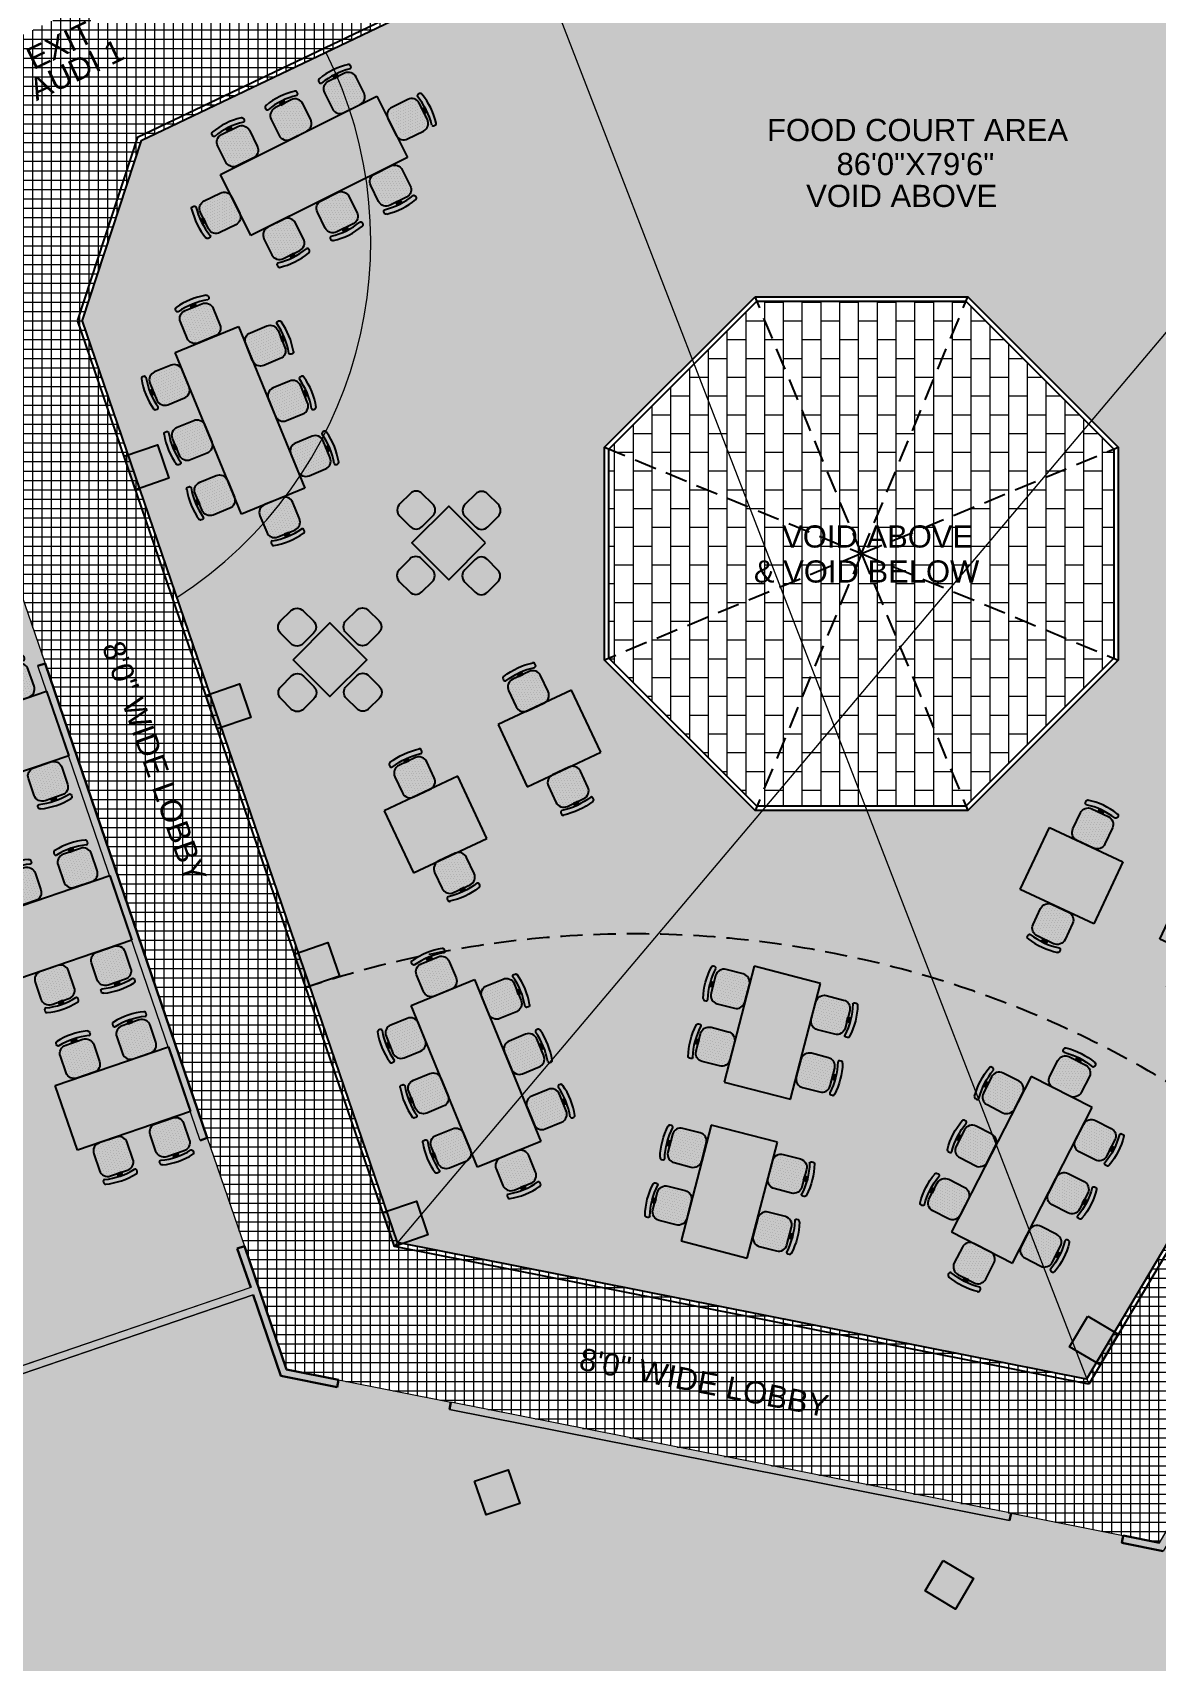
# Model space of a CAD drawing. Header units: inches. Extents: x -13956017 to 293115509, y -946740 to -305538.
# Drawn here: x 1206365 to 1207126, y -917546 to -916444 of the extents above; entities that cross this region are included whole.
import ezdxf

# ---------------------------------------------------------------- set-up
doc = ezdxf.new("R2010")
doc.units = ezdxf.units.IN
doc.header["$LTSCALE"] = 6
doc.linetypes.add('DASHED', pattern=[0.75, 0.5, -0.25])
for name, color, linetype in [('BND', 1, 'Continuous'), ('FURINTURE', 7, 'Continuous'), ('NOI THAT', 42, 'Continuous'), ('TW', 5, 'Continuous'), ('WAL', 7, 'Continuous')]:
    doc.layers.add(name, color=color, linetype=linetype)
for name, color, linetype, lineweight in [('column', 240, 'Continuous', 25), ('floor hatch', 135, 'Continuous', 13), ('Hatch', 251, 'Continuous', 0), ('W', 250, 'Continuous', 5), ('wall', 7, 'Continuous', 30)]:
    doc.layers.add(name, color=color, linetype=linetype, lineweight=lineweight)
doc.styles.add('ARI', font='arial.ttf')

# ---------------------------------------------------------------- blocks, each defined once
blk = doc.blocks.new('*X396')
at = {"color": 0, "linetype": 'Continuous'}
for p, q in [((215.15625, 390.3125), (215.15625, 390.3125)), ((215.3125, 390.625), (215.3125, 390.625)), ((215.46875, 390.9375), (215.46875, 390.9375)), ((215.46875, 390.3125), (215.46875, 390.3125)), ((215.625, 390.625), (215.625, 390.625)), ((215.78125, 390.9375), (215.78125, 390.9375)), ((215.78125, 390.3125), (215.78125, 390.3125)), ((215.9375, 390.625), (215.9375, 390.625)), ((216.09375, 390.9375), (216.09375, 390.9375)), ((216.09375, 390.3125), (216.09375, 390.3125)), ((216.25, 391.25), (216.25, 391.25)), ((216.25, 390.625), (216.25, 390.625)), ((216.40625, 390.9375), (216.40625, 390.9375)), ((216.40625, 390.3125), (216.40625, 390.3125)), ((216.5625, 391.25), (216.5625, 391.25)), ((216.5625, 390.625), (216.5625, 390.625)), ((216.71875, 390.9375), (216.71875, 390.9375)), ((216.71875, 390.3125), (216.71875, 390.3125)), ((216.875, 391.25), (216.875, 391.25)), ((216.875, 390.625), (216.875, 390.625)), ((217.03125, 390.9375), (217.03125, 390.9375)), ((217.03125, 390.3125), (217.03125, 390.3125)), ((217.1875, 391.25), (217.1875, 391.25)), ((217.1875, 390.625), (217.1875, 390.625)), ((217.34375, 390.9375), (217.34375, 390.9375)), ((217.34375, 390.3125), (217.34375, 390.3125)), ((217.5, 391.25), (217.5, 391.25)), ((217.5, 390.625), (217.5, 390.625)), ((217.65625, 390.9375), (217.65625, 390.9375)), ((217.65625, 390.3125), (217.65625, 390.3125)), ((217.8125, 391.25), (217.8125, 391.25)), ((217.8125, 390.625), (217.8125, 390.625)), ((217.96875, 390.9375), (217.96875, 390.9375)), ((217.96875, 390.3125), (217.96875, 390.3125)), ((218.125, 391.25), (218.125, 391.25)), ((218.125, 390.625), (218.125, 390.625)), ((218.28125, 390.9375), (218.28125, 390.9375)), ((218.28125, 390.3125), (218.28125, 390.3125)), ((218.4375, 390.625), (218.4375, 390.625)), ((218.59375, 390.9375), (218.59375, 390.9375)), ((218.59375, 390.3125), (218.59375, 390.3125)), ((218.75, 390.625), (218.75, 390.625)), ((218.90625, 390.3125), (218.90625, 390.3125)), ((219.0625, 390.625), (219.0625, 390.625)), ((215.15625, 389.6875), (215.15625, 389.6875)), ((215.15625, 389.0625), (215.15625, 389.0625)), ((215.15625, 388.4375), (215.15625, 388.4375)), ((215.3125, 390), (215.3125, 390)), ((215.3125, 389.375), (215.3125, 389.375)), ((215.3125, 388.75), (215.3125, 388.75)), ((215.46875, 389.6875), (215.46875, 389.6875)), ((215.46875, 389.0625), (215.46875, 389.0625)), ((215.46875, 388.4375), (215.46875, 388.4375)), ((215.625, 390), (215.625, 390)), ((215.625, 389.375), (215.625, 389.375)), ((215.625, 388.75), (215.625, 388.75)), ((215.78125, 389.6875), (215.78125, 389.6875)), ((215.78125, 389.0625), (215.78125, 389.0625)), ((215.78125, 388.4375), (215.78125, 388.4375)), ((215.9375, 390), (215.9375, 390)), ((215.9375, 389.375), (215.9375, 389.375)), ((215.9375, 388.75), (215.9375, 388.75)), ((216.09375, 389.6875), (216.09375, 389.6875)), ((216.09375, 389.0625), (216.09375, 389.0625)), ((216.09375, 388.4375), (216.09375, 388.4375)), ((216.25, 390), (216.25, 390)), ((216.25, 389.375), (216.25, 389.375)), ((216.25, 388.75), (216.25, 388.75)), ((216.40625, 389.6875), (216.40625, 389.6875)), ((216.40625, 389.0625), (216.40625, 389.0625)), ((216.40625, 388.4375), (216.40625, 388.4375)), ((216.5625, 390), (216.5625, 390)), ((216.5625, 389.375), (216.5625, 389.375)), ((216.5625, 388.75), (216.5625, 388.75)), ((216.71875, 389.6875), (216.71875, 389.6875)), ((216.71875, 389.0625), (216.71875, 389.0625)), ((216.71875, 388.4375), (216.71875, 388.4375)), ((216.875, 390), (216.875, 390)), ((216.875, 389.375), (216.875, 389.375)), ((216.875, 388.75), (216.875, 388.75)), ((217.03125, 389.6875), (217.03125, 389.6875)), ((217.03125, 389.0625), (217.03125, 389.0625)), ((217.03125, 388.4375), (217.03125, 388.4375)), ((217.1875, 390), (217.1875, 390)), ((217.1875, 389.375), (217.1875, 389.375)), ((217.1875, 388.75), (217.1875, 388.75)), ((217.34375, 389.6875), (217.34375, 389.6875)), ((217.34375, 389.0625), (217.34375, 389.0625)), ((217.34375, 388.4375), (217.34375, 388.4375)), ((217.5, 390), (217.5, 390)), ((217.5, 389.375), (217.5, 389.375)), ((217.5, 388.75), (217.5, 388.75)), ((217.65625, 389.6875), (217.65625, 389.6875)), ((217.65625, 389.0625), (217.65625, 389.0625)), ((217.65625, 388.4375), (217.65625, 388.4375)), ((217.8125, 390), (217.8125, 390)), ((217.8125, 389.375), (217.8125, 389.375)), ((217.8125, 388.75), (217.8125, 388.75)), ((217.96875, 389.6875), (217.96875, 389.6875)), ((217.96875, 389.0625), (217.96875, 389.0625)), ((217.96875, 388.4375), (217.96875, 388.4375)), ((218.125, 390), (218.125, 390)), ((218.125, 389.375), (218.125, 389.375)), ((218.125, 388.75), (218.125, 388.75)), ((218.28125, 389.6875), (218.28125, 389.6875)), ((218.28125, 389.0625), (218.28125, 389.0625)), ((218.28125, 388.4375), (218.28125, 388.4375)), ((218.4375, 390), (218.4375, 390)), ((218.4375, 389.375), (218.4375, 389.375)), ((218.4375, 388.75), (218.4375, 388.75)), ((218.59375, 389.6875), (218.59375, 389.6875)), ((218.59375, 389.0625), (218.59375, 389.0625)), ((218.59375, 388.4375), (218.59375, 388.4375)), ((218.75, 390), (218.75, 390)), ((218.75, 389.375), (218.75, 389.375)), ((218.75, 388.75), (218.75, 388.75)), ((218.90625, 389.6875), (218.90625, 389.6875)), ((218.90625, 389.0625), (218.90625, 389.0625)), ((218.90625, 388.4375), (218.90625, 388.4375)), ((219.0625, 390), (219.0625, 390)), ((219.0625, 389.375), (219.0625, 389.375)), ((219.0625, 388.75), (219.0625, 388.75)), ((215.15625, 387.8125), (215.15625, 387.8125)), ((215.3125, 388.125), (215.3125, 388.125)), ((215.46875, 387.8125), (215.46875, 387.8125)), ((215.625, 388.125), (215.625, 388.125)), ((215.625, 387.5), (215.625, 387.5)), ((215.78125, 387.8125), (215.78125, 387.8125)), ((215.78125, 387.1875), (215.78125, 387.1875)), ((215.9375, 388.125), (215.9375, 388.125)), ((215.9375, 387.5), (215.9375, 387.5)), ((216.09375, 387.8125), (216.09375, 387.8125)), ((216.09375, 387.1875), (216.09375, 387.1875)), ((216.25, 388.125), (216.25, 388.125)), ((216.25, 387.5), (216.25, 387.5)), ((216.40625, 387.8125), (216.40625, 387.8125)), ((216.40625, 387.1875), (216.40625, 387.1875)), ((216.5625, 388.125), (216.5625, 388.125)), ((216.5625, 387.5), (216.5625, 387.5)), ((216.71875, 387.8125), (216.71875, 387.8125)), ((216.71875, 387.1875), (216.71875, 387.1875)), ((216.875, 388.125), (216.875, 388.125)), ((216.875, 387.5), (216.875, 387.5)), ((217.03125, 387.8125), (217.03125, 387.8125)), ((217.03125, 387.1875), (217.03125, 387.1875)), ((217.1875, 388.125), (217.1875, 388.125)), ((217.1875, 387.5), (217.1875, 387.5)), ((217.34375, 387.8125), (217.34375, 387.8125)), ((217.34375, 387.1875), (217.34375, 387.1875)), ((217.5, 388.125), (217.5, 388.125)), ((217.5, 387.5), (217.5, 387.5)), ((217.65625, 387.8125), (217.65625, 387.8125)), ((217.65625, 387.1875), (217.65625, 387.1875)), ((217.8125, 388.125), (217.8125, 388.125)), ((217.8125, 387.5), (217.8125, 387.5)), ((217.96875, 387.8125), (217.96875, 387.8125)), ((217.96875, 387.1875), (217.96875, 387.1875)), ((218.125, 388.125), (218.125, 388.125)), ((218.125, 387.5), (218.125, 387.5)), ((218.28125, 387.8125), (218.28125, 387.8125)), ((218.28125, 387.1875), (218.28125, 387.1875)), ((218.4375, 388.125), (218.4375, 388.125)), ((218.4375, 387.5), (218.4375, 387.5)), ((218.59375, 387.8125), (218.59375, 387.8125)), ((218.75, 388.125), (218.75, 388.125)), ((218.75, 387.5), (218.75, 387.5)), ((218.90625, 387.8125), (218.90625, 387.8125)), ((219.0625, 388.125), (219.0625, 388.125))]:
    blk.add_line(p, q, dxfattribs=at)
blk = doc.blocks.new('A$C72E23588')
at = {"layer": 'NOI THAT', "color": 0}
for p, q in [((641, 1786), (641, 1786)), ((805, 1713), (805, 1749)), ((859, 1713), (805, 1713)), ((859, 1745), (806, 1745)), ((859, 1742), (806, 1742)), ((859, 1735), (806, 1735)), ((859, 1727), (806, 1727)), ((859, 1720), (806, 1720)), ((859, 1749), (859, 1713)), ((1016, 1787), (1016, 1786)), ((1340, 1787), (1340, 1786)), ((1496, 1749), (1496, 1713)), ((1496, 1745), (1549, 1745)), ((1496, 1742), (1549, 1742)), ((1496, 1735), (1549, 1735)), ((1496, 1727), (1549, 1727)), ((1496, 1720), (1549, 1720)), ((1496, 1713), (1551, 1713)), ((1551, 1713), (1551, 1749)), ((1715, 1786), (1715, 1786)), ((2037, 1787), (2037, 1786)), ((2193, 1749), (2193, 1713)), ((2193, 1745), (2246, 1745)), ((2193, 1742), (2246, 1742)), ((2193, 1735), (2246, 1735)), ((2193, 1727), (2246, 1727)), ((2193, 1720), (2246, 1720)), ((2193, 1713), (2247, 1713)), ((2247, 1713), (2247, 1749)), ((2412, 1786), (2412, 1786)), ((503, 504), (503, 1304)), ((503, 1304), (2545, 1304)), ((2545, 1304), (2545, 504)), ((21, 1090), (22, 1090)), ((3027, 1090), (3026, 1090)), ((59, 934), (95, 934)), ((95, 879), (59, 879)), ((63, 934), (63, 881)), ((66, 934), (66, 881)), ((73, 934), (73, 881)), ((81, 934), (81, 881)), ((88, 934), (88, 881)), ((95, 934), (95, 879)), ((2989, 934), (2953, 934)), ((2953, 934), (2953, 879)), ((2953, 879), (2989, 879)), ((2959, 934), (2959, 881)), ((2967, 934), (2967, 881)), ((2975, 934), (2975, 881)), ((2982, 934), (2982, 881)), ((2985, 934), (2985, 881)), ((22, 715), (22, 715)), ((3026, 715), (3026, 715)), ((2545, 504), (503, 504)), ((641, 22), (641, 22)), ((805, 95), (805, 59)), ((859, 95), (805, 95)), ((859, 88), (806, 88)), ((859, 81), (806, 81)), ((859, 73), (806, 73)), ((859, 66), (806, 66)), ((859, 63), (806, 63)), ((859, 59), (859, 95)), ((1016, 21), (1016, 22)), ((1340, 21), (1340, 22)), ((1496, 59), (1496, 95)), ((1496, 95), (1551, 95)), ((1496, 88), (1549, 88)), ((1496, 81), (1549, 81)), ((1496, 73), (1549, 73)), ((1496, 66), (1549, 66)), ((1496, 63), (1549, 63)), ((1551, 95), (1551, 59)), ((1715, 22), (1715, 22)), ((2037, 21), (2037, 22)), ((2193, 59), (2193, 95)), ((2193, 95), (2247, 95)), ((2193, 88), (2246, 88)), ((2193, 81), (2246, 81)), ((2193, 73), (2246, 73)), ((2193, 66), (2246, 66)), ((2193, 63), (2246, 63)), ((2247, 95), (2247, 59)), ((2412, 22), (2412, 22))]:
    blk.add_line(p, q, dxfattribs=at)
for points in [[(643, 1730, -0.414214), (623, 1750), (623, 1766, -0.414214), (643, 1786)], [(1016, 1786), (1016, 1786, -0.414214), (1036, 1766), (1036, 1750, -0.414214), (1016, 1730)], [(1016, 1730), (1016, 1730, -0.414214)], [(1340, 1786), (1340, 1786, 0.414214), (1320, 1766), (1320, 1750, 0.414214), (1340, 1730)], [(1340, 1730), (1340, 1730, 0.414214)], [(1713, 1730, 0.414214), (1733, 1750), (1733, 1766, 0.414214), (1713, 1786)], [(2037, 1786), (2036, 1786, 0.414214), (2016, 1766), (2016, 1750, 0.414214), (2036, 1730)], [(2036, 1730), (2037, 1730, 0.414214)], [(2409, 1730, 0.414214), (2429, 1750), (2429, 1766, 0.414214), (2409, 1786)], [(22, 1090), (22, 1090, -0.414214), (42, 1110), (58, 1110, -0.414214), (78, 1090)], [(78, 1090), (78, 1090, -0.414214)], [(3026, 1090), (3026, 1090, 0.414214), (3006, 1110), (2990, 1110, 0.414214), (2970, 1090)], [(2970, 1090), (2970, 1090, 0.414214)], [(78, 717, -0.414214), (58, 697), (42, 697, -0.414214), (22, 717)], [(2970, 717, 0.414214), (2990, 697), (3006, 697, 0.414214), (3026, 717)], [(643, 78, 0.414214), (623, 58), (623, 42, 0.414214), (643, 22)], [(1016, 78), (1016, 78, 0.414214)], [(1016, 22), (1016, 22, 0.414214), (1036, 42), (1036, 58, 0.414214), (1016, 78)], [(1340, 22), (1340, 22, -0.414214), (1320, 42), (1320, 58, -0.414214), (1340, 78)], [(1340, 78), (1340, 78, -0.414214)], [(1713, 78, -0.414214), (1733, 58), (1733, 42, -0.414214), (1713, 22)], [(2037, 22), (2036, 22, -0.414214), (2016, 42), (2016, 58, -0.414214), (2036, 78)], [(2036, 78), (2037, 78, -0.414214)], [(2409, 78, -0.414214), (2429, 58), (2429, 42, -0.414214), (2409, 22)]]:
    blk.add_lwpolyline(points, format="xyb", dxfattribs=at)
for points in [[(936, 1305), (723, 1305, -0.414214), (623, 1405), (623, 1613, -0.414214), (723, 1713), (936, 1713, -0.414214), (1036, 1613), (1036, 1405, -0.414214)], [(1420, 1305), (1633, 1305, 0.414214), (1733, 1405), (1733, 1613, 0.414214), (1633, 1713), (1420, 1713, 0.414214), (1320, 1613), (1320, 1405, 0.414214)], [(2116, 1305), (2329, 1305, 0.414214), (2429, 1405), (2429, 1613, 0.414214), (2329, 1713), (2116, 1713, 0.414214), (2016, 1613), (2016, 1405, 0.414214)], [(503, 1010), (503, 797, -0.414214), (403, 697), (195, 697, -0.414214), (95, 797), (95, 1010, -0.414214), (195, 1110), (403, 1110, -0.414214)], [(2545, 1010), (2545, 797, 0.414214), (2645, 697), (2853, 697, 0.414214), (2953, 797), (2953, 1010, 0.414214), (2853, 1110), (2645, 1110, 0.414214)], [(936, 503), (723, 503, 0.414214), (623, 403), (623, 195, 0.414214), (723, 95), (936, 95, 0.414214), (1036, 195), (1036, 403, 0.414214)], [(1420, 503), (1633, 503, -0.414214), (1733, 403), (1733, 195, -0.414214), (1633, 95), (1420, 95, -0.414214), (1320, 195), (1320, 403, -0.414214)], [(2116, 503), (2329, 503, -0.414214), (2429, 403), (2429, 195, -0.414214), (2329, 95), (2116, 95, -0.414214), (2016, 195), (2016, 403, -0.414214)]]:
    blk.add_lwpolyline(points, format="xyb", close=True, dxfattribs=at)
for centre, radius, start, end in [((830, 979), 829, 77.0424, 103.4145), ((829, 909), 842, 77.1993, 102.8007), ((1526, 979), 829, 76.5855, 102.9576), ((1526, 909), 842, 77.1993, 102.8007), ((2223, 909), 842, 77.1993, 102.8007), ((2222, 979), 829, 76.5855, 102.9576), ((829, 904), 829, 167.0424, 193.4145), ((899, 904), 842, 167.1993, 192.8007), ((2149, 904), 842, 347.1993, 12.8007), ((2219, 904), 829, 346.5855, 12.9576), ((830, 829), 829, 256.5855, 282.9576), ((829, 899), 842, 257.1993, 282.8007), ((1526, 899), 842, 257.1993, 282.8007), ((1526, 829), 829, 257.0424, 283.4145), ((2223, 899), 842, 257.1993, 282.8007), ((2222, 829), 829, 257.0424, 283.4145)]:
    blk.add_arc(centre, radius, start, end, dxfattribs=at)
at = {"layer": 'Hatch', "linetype": 'Continuous', "xscale": 100, "yscale": 100, "zscale": 100}
for p, rotation in [((-38090, 23223), 270), ((40445, -21415), 90), ((41142, -21415), 90)]:
    blk.add_blockref('*X396', p, dxfattribs=dict(at, rotation=rotation))
at = {"layer": 'Hatch', "linetype": 'Continuous', "extrusion": (0, 0, -1), "xscale": 100, "yscale": 100, "zscale": -100}
for p, rotation in [((-40445, 23223), 270), ((-41142, 23223), 270), ((38090, -21415), 90)]:
    blk.add_blockref('*X396', p, dxfattribs=dict(at, rotation=rotation))
at = {"layer": 'Hatch', "linetype": 'Continuous', "xscale": 100, "yscale": 100, "zscale": 100}
blk.add_blockref('*X396', (-21415, -38015), dxfattribs=at)
at = {"layer": 'Hatch', "linetype": 'Continuous', "extrusion": (0, 0, -1), "xscale": 100, "yscale": 100, "zscale": -100}
blk.add_blockref('*X396', (-24513, -38015), dxfattribs=at)
blk = doc.blocks.new('sd')
at = {"layer": 'NOI THAT', "color": 0, "linetype": 'Continuous'}
for p, q in [((659443, -510140), (659443, -510140)), ((659607, -510213), (659607, -510177)), ((659661, -510213), (659607, -510213)), ((659661, -510182), (659608, -510182)), ((659661, -510184), (659608, -510184)), ((659661, -510192), (659608, -510192)), ((659661, -510199), (659608, -510199)), ((659661, -510207), (659608, -510207)), ((659661, -510177), (659661, -510213)), ((659818, -510139), (659818, -510140)), ((660142, -510139), (660142, -510140)), ((660299, -510177), (660299, -510213)), ((660299, -510182), (660351, -510182)), ((660299, -510184), (660351, -510184)), ((660299, -510192), (660351, -510192)), ((660299, -510199), (660351, -510199)), ((660299, -510207), (660351, -510207)), ((660299, -510213), (660353, -510213)), ((660353, -510213), (660353, -510177)), ((660517, -510140), (660517, -510140)), ((659443, -511904), (659443, -511904)), ((659607, -511831), (659607, -511867)), ((659661, -511831), (659607, -511831)), ((659661, -511838), (659608, -511838)), ((659661, -511845), (659608, -511845)), ((659661, -511853), (659608, -511853)), ((659661, -511860), (659608, -511860)), ((659661, -511863), (659608, -511863)), ((659661, -511867), (659661, -511831)), ((659818, -511905), (659818, -511905)), ((660142, -511905), (660142, -511905)), ((660299, -511867), (660299, -511831)), ((660299, -511831), (660353, -511831)), ((660299, -511838), (660351, -511838)), ((660299, -511845), (660351, -511845)), ((660299, -511853), (660351, -511853)), ((660299, -511860), (660351, -511860)), ((660299, -511863), (660351, -511863)), ((660353, -511831), (660353, -511867)), ((660517, -511904), (660517, -511904))]:
    blk.add_line(p, q, dxfattribs=at)
at = {"layer": 'NOI THAT', "color": 0}
for p, q in [((659305, -511422), (659305, -510622)), ((659305, -510622), (660703, -510622)), ((660703, -510622), (660703, -511422)), ((660703, -511422), (659305, -511422))]:
    blk.add_line(p, q, dxfattribs=at)
at = {"layer": 'NOI THAT', "color": 0, "linetype": 'Continuous'}
for points in [[(659445, -510196, -0.414214), (659425, -510176), (659425, -510160, -0.414214), (659445, -510140)], [(659818, -510140), (659818, -510140, -0.414214), (659838, -510160), (659838, -510176, -0.414214), (659818, -510196)], [(659818, -510196), (659818, -510196, -0.414214)], [(660142, -510140), (660142, -510140, 0.414214), (660122, -510160), (660122, -510176, 0.414214), (660142, -510196)], [(660142, -510196), (660142, -510196, 0.414214)], [(660515, -510196, 0.414214), (660535, -510176), (660535, -510160, 0.414214), (660515, -510140)], [(659445, -511848, 0.414214), (659425, -511868), (659425, -511885, 0.414214), (659445, -511905)], [(659818, -511848), (659818, -511848, 0.414214)], [(659818, -511905), (659818, -511905, 0.414214), (659838, -511885), (659838, -511868, 0.414214), (659818, -511848)], [(660142, -511905), (660142, -511905, -0.414214), (660122, -511885), (660122, -511868, -0.414214), (660142, -511848)], [(660142, -511848), (660142, -511848, -0.414214)], [(660515, -511848, -0.414214), (660535, -511868), (660535, -511885, -0.414214), (660515, -511905)]]:
    blk.add_lwpolyline(points, format="xyb", dxfattribs=at)
for points in [[(659738, -510621), (659525, -510621, -0.414214), (659425, -510521), (659425, -510313, -0.414214), (659525, -510213), (659738, -510213, -0.414214), (659838, -510313), (659838, -510521, -0.414214)], [(660222, -510621), (660435, -510621, 0.414214), (660535, -510521), (660535, -510313, 0.414214), (660435, -510213), (660222, -510213, 0.414214), (660122, -510313), (660122, -510521, 0.414214)], [(659738, -511423), (659525, -511423, 0.414214), (659425, -511523), (659425, -511731, 0.414214), (659525, -511831), (659738, -511831, 0.414214), (659838, -511731), (659838, -511523, 0.414214)], [(660222, -511423), (660435, -511423, -0.414214), (660535, -511523), (660535, -511731, -0.414214), (660435, -511831), (660222, -511831, -0.414214), (660122, -511731), (660122, -511523, -0.414214)]]:
    blk.add_lwpolyline(points, format="xyb", close=True, dxfattribs=at)
for centre, radius, start, end in [((659632, -510947), 829, 77.0424, 103.4145), ((659632, -511017), 842, 77.1993, 102.8007), ((660328, -510947), 829, 76.5855, 102.9576), ((660328, -511017), 842, 77.1993, 102.8007), ((659632, -511098), 829, 256.5855, 282.9576), ((659632, -511027), 842, 257.1993, 282.8007), ((660328, -511027), 842, 257.1993, 282.8007), ((660328, -511098), 829, 257.0424, 283.4145)]:
    blk.add_arc(centre, radius, start, end, dxfattribs=at)
at = {"layer": 'Hatch', "linetype": 'Continuous', "xscale": 100, "yscale": 100, "zscale": 100}
for p, rotation in [((620713, -488704), 270), ((699247, -533341), 90)]:
    blk.add_blockref('*X396', p, dxfattribs=dict(at, rotation=rotation))
at = {"layer": 'Hatch', "linetype": 'Continuous', "extrusion": (0, 0, -1), "xscale": 100, "yscale": 100, "zscale": -100}
for p, rotation in [((-699247, -488704), 270), ((-620713, -533341), 90)]:
    blk.add_blockref('*X396', p, dxfattribs=dict(at, rotation=rotation))
blk = doc.blocks.new('WERFGH')
at = {"layer": 'NOI THAT', "color": 0}
for p, q in [((655263, -508710.2), (655309.4, -508710.2)), ((655263, -508765.1), (655263, -508710.2)), ((655309.4, -508710.2), (655309.4, -508765.1)), ((655235.1, -508729.2), (655235.1, -508729.2)), ((655337.2, -508726), (655337.2, -508726)), ((655237.3, -508738.3), (655239.4, -508738.3)), ((655239.4, -508741.5), (655237.3, -508741.5)), ((655237.5, -508738.3), (655237.5, -508741.4)), ((655237.7, -508738.3), (655237.7, -508741.4)), ((655238.1, -508738.3), (655238.1, -508741.4)), ((655238.5, -508738.3), (655238.5, -508741.4)), ((655239, -508738.3), (655239, -508741.4)), ((655239.4, -508738.3), (655239.4, -508741.5)), ((655333, -508735.6), (655335.1, -508735.6)), ((655333, -508738.7), (655333, -508735.6)), ((655335.1, -508738.7), (655333, -508738.7)), ((655333.4, -508738.7), (655333.4, -508735.6)), ((655333.8, -508738.7), (655333.8, -508735.6)), ((655334.3, -508738.7), (655334.3, -508735.6)), ((655334.7, -508738.7), (655334.7, -508735.6)), ((655334.8, -508738.7), (655334.8, -508735.6)), ((655235.1, -508751), (655235.1, -508751)), ((655337.3, -508747.8), (655337.3, -508747.8)), ((655309.4, -508765.1), (655263, -508765.1))]:
    blk.add_line(p, q, dxfattribs=at)
for points in [[(655235.1, -508729.2), (655235.1, -508729.2, -0.414214), (655236.3, -508728.1), (655237.2, -508728.1, -0.414214), (655238.4, -508729.2)], [(655238.4, -508729.2), (655238.4, -508729.2, -0.414214)], [(655334, -508726.2, -0.414214), (655335.1, -508725), (655336.1, -508725, -0.414214), (655337.3, -508726.2)], [(655238.4, -508750.8, -0.414214), (655237.2, -508752), (655236.3, -508752, -0.414214), (655235.1, -508750.8)], [(655337.3, -508747.8), (655337.3, -508747.8, -0.414214), (655336.1, -508748.9), (655335.1, -508748.9, -0.414214), (655334, -508747.8)], [(655334, -508747.8), (655334, -508747.8, -0.414214)]]:
    blk.add_lwpolyline(points, format="xyb", dxfattribs=at)
for points in [[(655263, -508733.9), (655263, -508746.2, -0.414214), (655257.2, -508752), (655245.2, -508752, -0.414214), (655239.4, -508746.2), (655239.4, -508733.9, -0.414214), (655245.2, -508728.1), (655257.2, -508728.1, -0.414214)], [(655309.4, -508743.1), (655309.4, -508730.8, -0.414214), (655315.2, -508725), (655327.2, -508725, -0.414214), (655333, -508730.8), (655333, -508743.1, -0.414214), (655327.2, -508748.9), (655315.2, -508748.9, -0.414214)]]:
    blk.add_lwpolyline(points, format="xyb", close=True, dxfattribs=at)
for centre, radius, start, end in [((655281.9, -508740), 48, 167.0424, 193.4145), ((655285.9, -508740), 48.7, 167.1993, 192.8007), ((655286.4, -508737), 48.7, 347.1993, 12.8007), ((655290.5, -508737), 48, 347.0424, 13.4145)]:
    blk.add_arc(centre, radius, start, end, dxfattribs=at)
at = {"layer": 'Hatch', "linetype": 'Continuous', "extrusion": (0, 0, -1), "xscale": -5.792225724909464, "yscale": 5.792225724909464, "zscale": -5.792225724909464}
blk.add_blockref('*X396', (-653993.5, -510994.3), dxfattribs=at)
at = {"layer": 'Hatch', "linetype": 'Continuous', "xscale": 5.792225724909464, "yscale": 5.792225724909464, "zscale": 5.792225724909464, "rotation": 180}
blk.add_blockref('*X396', (656578.9, -506482.7), dxfattribs=at)
blk = doc.blocks.new('AP2103')
at = {"color": 0}
for points in [[(-228, 425, 0.414214), (-334, 425), (-422, 337, 0.414214), (-422, 231), (-334, 142, 0.414214), (-228, 142), (-139, 231, 0.414214), (-139, 337)], [(425, 228, 0.414214), (425, 334), (337, 422, 0.414214), (231, 422), (142, 334, 0.414214), (142, 228), (231, 139, 0.414214), (337, 139)], [(-425, -228, 0.414214), (-425, -334), (-337, -422, 0.414214), (-231, -422), (-142, -334, 0.414214), (-142, -228), (-231, -139, 0.414214), (-337, -139)], [(228, -425, 0.414214), (334, -425), (422, -337, 0.414214), (422, -231), (334, -142, 0.414214), (228, -142), (139, -231, 0.414214), (139, -337)]]:
    blk.add_lwpolyline(points, format="xyb", close=True, dxfattribs=at)
blk.add_lwpolyline([(-318, 0), (0, -318), (318, 0), (0, 318)], close=True, dxfattribs=at)

msp = doc.modelspace()

# ---------------------------------------------------------------- hatches: boundary and pattern name
at = {"layer": 'column', "ltscale": 10}
h = msp.add_hatch(color=256, dxfattribs=at)
h.dxf.hatch_style = 1
h.paths.add_polyline_path([(1206427, -916731), (1206449.7, -916723.2), (1206457.4, -916745.9), (1206434.7, -916753.7)])
h = msp.add_hatch(color=256, dxfattribs=at)
h.dxf.hatch_style = 1
h.paths.add_polyline_path([(1206482.3, -916892.8), (1206505, -916885), (1206512.8, -916907.7), (1206490.1, -916915.5)])
h = msp.add_hatch(color=256, dxfattribs=at)
h.dxf.hatch_style = 1
h.paths.add_polyline_path([(1206542.2, -917067.8), (1206564.9, -917060), (1206572.7, -917082.7), (1206550, -917090.5)])
h = msp.add_hatch(color=256, dxfattribs=at)
h.dxf.hatch_style = 1
h.paths.add_polyline_path([(1206602.1, -917242.8), (1206624.8, -917235.1), (1206632.6, -917257.8), (1206609.9, -917265.6)])
h = msp.add_hatch(color=256, dxfattribs=at)
h.dxf.hatch_style = 1
h.paths.add_polyline_path([(1207079.1, -917312.9), (1207099.7, -917325.1), (1207087.5, -917345.8), (1207066.8, -917333.6)])
h = msp.add_hatch(color=256, dxfattribs=at)
h.dxf.hatch_style = 1
h.paths.add_polyline_path([(1206664.2, -917424.5), (1206687, -917416.7), (1206694.7, -917439.5), (1206672, -917447.2)])
h = msp.add_hatch(color=256, dxfattribs=at)
h.dxf.hatch_style = 1
h.paths.add_polyline_path([(1206981.2, -917478.1), (1207001.8, -917490.3), (1206989.6, -917511), (1206969, -917498.7)])
at = {"layer": 'floor hatch', "ltscale": 5}
h = msp.add_hatch(dxfattribs=at)
h.set_pattern_fill('NET', color=9, scale=2, angle=90)
h.set_pattern_definition([(90, (225125.152, -30674.727), (-6.35, 4e-16), []), (180, (225125.152, -30674.727), (-8e-16, -6.35), [])])
edge = h.paths.add_edge_path(flags=16)
edge.add_arc((1207069.2, -916180.3), 252.4, 212.8632, 311.6153)
edge.add_line((1207236.8, -916369.1), (1207453.6, -916616.5))
edge.add_line((1207453.6, -916616.5), (1207466.4, -916698.6))
edge.add_line((1207466.4, -916698.6), (1207078.3, -917355.4))
edge.add_line((1207078.3, -917355.4), (1206612.1, -917263))
edge.add_line((1206612.1, -917263), (1206437.6, -916752.7))
edge.add_line((1206437.6, -916752.7), (1206398.7, -916639))
edge.add_line((1206398.7, -916639), (1206438.5, -916517.4))
edge.add_line((1206438.5, -916517.4), (1206857.2, -916317.3))
h.paths.add_polyline_path([(1206508.4, -917265.4), (1206536.9, -917349), (1207127.7, -917466.2), (1207613.3, -916646.7), (1207385.3, -916391.3), (1207478.6, -916308), (1207255.5, -916058.1), (1207180.2, -916125.4), (1207189.5, -916135.8), (1207171.6, -916151.8), (1207155.6, -916133.9), (1207207.1, -916087.9), (1207007.5, -915864.3), (1206942.6, -915895.2), (1207112.5, -916085.6), (1206246.3, -916499.5)])
at = {"layer": 'W', "ltscale": 10}
h = msp.add_hatch(color=256, dxfattribs=at)
h.dxf.hatch_style = 1
h.paths.add_polyline_path([(1206533.1, -917353.3), (1206571.3, -917360.9), (1206572.2, -917356), (1206536.9, -917349), (1206508.4, -917265.4), (1206503.6, -917267.1), (1206512.7, -917293.5), (1206242.1, -917386.1), (1206243.7, -917390.8), (1206514.3, -917298.3)])
h.paths.add_polyline_path([(1207026.2, -917451.1), (1207027.2, -917446.2), (1206648.1, -917371), (1206647.2, -917375.9)])
h.paths.add_polyline_path([(1206221, -917398.6), (1206230.5, -917395.4), (1206284.8, -917554.3), (1206275.4, -917557.6)])
h.paths.add_polyline_path([(1206283.1, -917580.3), (1206292.6, -917577), (1206342.5, -917722.7), (1206333, -917726)])
h.paths.add_polyline_path([(1206360.2, -917731.4), (1206489.1, -917687.4), (1206492.3, -917696.8), (1206363.5, -917740.9)])
h.paths.add_polyline_path([(1207114.8, -917792.1), (1207119.9, -917783.5), (1207236.9, -917852.8), (1207231.8, -917861.4)])
h.paths.add_polyline_path([(1207256.1, -917847.9), (1207334.6, -917715.4), (1207343.2, -917720.5), (1207264.7, -917853)])
h.paths.add_polyline_path([(1207346.8, -917694.7), (1207432, -917551), (1207432.5, -917550.2), (1207441.1, -917555.3), (1207355.4, -917699.8)])
h.paths.add_polyline_path([(1207103.1, -917461.3), (1207127.7, -917466.2), (1207186.9, -917366.4), (1207191.2, -917368.9), (1207176.9, -917393), (1207423, -917538.8), (1207420.4, -917543.1), (1207174.4, -917397.3), (1207130.2, -917471.8), (1207102.1, -917466.2)])
h.paths.add_polyline_path([(1207226.3, -917299.8), (1207230.6, -917302.4), (1207403.6, -917010.4), (1207399.3, -917007.9)])
h.paths.add_polyline_path([(1207444.7, -917529.5), (1207526.8, -917391), (1207535.4, -917396.1), (1207453.3, -917534.6)])
h.paths.add_polyline_path([(1207539, -917370.4), (1207621.1, -917231.9), (1207629.7, -917237), (1207547.6, -917375.5)])
h.paths.add_polyline_path([(1207633.3, -917211.2), (1207715.4, -917072.7), (1207724, -917077.8), (1207641.9, -917216.3)])
h.paths.add_polyline_path([(1207438.7, -916941.3), (1207492.2, -916851), (1207496.5, -916853.5), (1207459.8, -916915.5), (1207705.9, -917061.3), (1207703.3, -917065.6), (1207457.3, -916919.8), (1207443, -916943.8)])
h.paths.add_polyline_path([(1207727.6, -917052.1), (1207802.5, -916925.6), (1207811.1, -916930.7), (1207736.2, -917057.2)])
h.paths.add_polyline_path([(1207510.6, -916820), (1207562.5, -916732.4), (1207566.8, -916734.9), (1207556.7, -916752), (1207802.7, -916897.8), (1207797.6, -916906.4), (1207551.6, -916760.6), (1207514.9, -916822.6)])
h.paths.add_polyline_path([(1207630.3, -916629.7), (1207829.5, -916451.9), (1207832.8, -916455.7), (1207633.6, -916633.4)])
h.paths.add_polyline_path([(1207599.7, -916631.5), (1207603.5, -916628.2), (1207553.2, -916571.9), (1207549.5, -916575.2)])
h.paths.add_polyline_path([(1207797.8, -916536.9), (1207802.9, -916528.3), (1207865, -916565.1), (1207859.9, -916573.7)])
h.paths.add_polyline_path([(1207843.3, -916446.3), (1207850.7, -916439.7), (1208001.8, -916608.9), (1207985.5, -916636.5), (1207976.9, -916631.4), (1207989.5, -916610.1)])
h.paths.add_polyline_path([(1207692.1, -916277), (1207699.6, -916270.3), (1207834.7, -916421.8), (1207827.3, -916428.4)])
h.paths.add_polyline_path([(1207541, -916107.6), (1207548.4, -916101), (1207683.6, -916252.4), (1207676.1, -916259.1), (1207616.2, -916191.9), (1207392.4, -916391.7), (1207452.3, -916458.8), (1207448.6, -916462.2), (1207385.3, -916391.3), (1207537.5, -916255.4), (1207489.6, -916201.7), (1207493.3, -916198.4), (1207540.9, -916251.8), (1207612.9, -916188.2)])
h.paths.add_polyline_path([(1207502, -916522.1), (1207505.8, -916518.7), (1207468.3, -916476.7), (1207464.6, -916480.1)])
h.paths.add_polyline_path([(1207413.7, -916116.7), (1207417.4, -916113.3), (1207466, -916167.8), (1207527.2, -916113.2), (1207530.5, -916116.9), (1207406.7, -916227.5), (1207403.3, -916223.7), (1207462.3, -916171.1)], flags=17)
h.paths.add_polyline_path([(1207399.1, -915948.7), (1207406.6, -915942), (1207532.4, -916083), (1207525, -916089.7), (1207465.1, -916022.6), (1207330.8, -916142.4), (1207327.4, -916138.7), (1207461.7, -916018.8)])
h.paths.add_polyline_path([(1207173.5, -916117.9), (1207207.1, -916087.9), (1207201.7, -916081.9), (1207209.1, -916075.2), (1207214.5, -916081.3), (1207372.7, -915940.1), (1207379.4, -915947.6), (1207318.2, -916002.2), (1207366.1, -916055.9), (1207362.4, -916059.2), (1207314.5, -916005.5), (1207180.2, -916125.4)])
h.paths.add_polyline_path([(1207109.3, -915840.2), (1207206.2, -915753.6), (1207212.9, -915761.1), (1207115.9, -915847.6)])
h.paths.add_polyline_path([(1206750.2, -915787.7), (1206780.7, -915773.1), (1206822.1, -915859.7), (1206757.1, -915890.8), (1206759.2, -915895.3), (1206824.2, -915864.2), (1206858.3, -915935.5), (1206862.8, -915933.4), (1206785.2, -915771), (1206882.6, -915724.4), (1206949.2, -915799), (1206859.1, -915842.1), (1206861.2, -915846.6), (1206952.7, -915802.9), (1207014.6, -915872.3), (1207018.3, -915868.9), (1206887.3, -915722.2), (1206954.1, -915690.3), (1206949.8, -915681.2), (1206745.8, -915778.7)])
h.paths.add_polyline_path([(1206524.6, -915895.5), (1206576.8, -915870.5), (1206618.1, -915957.2), (1206553.2, -915988.2), (1206555.3, -915992.7), (1206620.3, -915961.7), (1206654.4, -916033), (1206658.9, -916030.8), (1206624.8, -915959.5), (1206689.8, -915928.5), (1206687.6, -915924), (1206622.7, -915955), (1206581.3, -915868.4), (1206678.7, -915821.8), (1206756.3, -915984.2), (1206760.8, -915982.1), (1206683.2, -915819.7), (1206728.5, -915798), (1206724.2, -915789), (1206520.3, -915886.4)])
h.paths.add_polyline_path([(1206299, -916003.2), (1206372.8, -915968), (1206553.9, -916346.9), (1206480.1, -916382.2), (1206482.2, -916386.7), (1206560.6, -916349.3), (1206420.9, -916057), (1206485.9, -916025.9), (1206483.7, -916021.4), (1206418.7, -916052.4), (1206377.7, -915966.5), (1206377.3, -915965.8), (1206474.8, -915919.3), (1206552.4, -916081.7), (1206556.9, -916079.5), (1206479.3, -915917.1), (1206502.9, -915905.8), (1206498.6, -915896.8), (1206294.7, -915994.2)])
h.paths.add_polyline_path([(1206244.7, -916494.7), (1206333.5, -916452.3), (1206335.6, -916456.8), (1206246.3, -916499.5)])
h.paths.add_polyline_path([(1206404.8, -916423.7), (1206460.6, -916397.1), (1206458.4, -916392.6), (1206402.6, -916419.2)])
h.paths.add_polyline_path([(1206069.1, -916102), (1206273, -916004.6), (1206277.4, -916013.6), (1206073.4, -916111)])
h.paths.add_polyline_path([(1205840, -916211.5), (1206047.5, -916112.4), (1206051.8, -916121.4), (1205844.3, -916220.5)])
h.paths.add_polyline_path([(1205942.1, -916583.4), (1205951.5, -916580.2), (1205835.3, -916240.3), (1205828.7, -916243.5), (1205818.4, -916221.8)])
h.paths.add_polyline_path([(1205969.3, -916588.9), (1206080, -916551), (1206083.3, -916560.5), (1205972.6, -916598.4)])
h.paths.add_polyline_path([(1206038.1, -916864), (1206047.6, -916860.8), (1205959.3, -916602.9), (1205949.9, -916606.1)])
h.paths.add_polyline_path([(1206064, -916865.7), (1206334.6, -916773.1), (1206343.7, -916799.6), (1206348.4, -916798), (1206329, -916741.2), (1206319.5, -916744.4), (1206326.7, -916765.3), (1206060.8, -916856.3)])
h.paths.add_polyline_path([(1206093.4, -917025.8), (1206102.9, -917022.6), (1206055.3, -916883.5), (1206045.9, -916886.7)])
h.paths.add_polyline_path([(1206153.3, -917200.9), (1206162.8, -917197.6), (1206110.7, -917045.3), (1206101.2, -917048.5)])
h.paths.add_polyline_path([(1206213.2, -917375.9), (1206222.7, -917372.7), (1206170.6, -917220.3), (1206161.1, -917223.6)])
h.paths.add_polyline_path([(1207223.3, -915751.7), (1207230.8, -915745.1), (1207390.6, -915924.1), (1207383.2, -915930.8)])
h.paths.add_polyline_path([(1207106.9, -915606.2), (1207214.8, -915727.2), (1207207.4, -915733.8), (1207114.1, -915629.3), (1207117.2, -915627.8)])
h.paths.add_polyline_path([(1206971.4, -915670.9), (1207085.2, -915616.5), (1207089.5, -915625.6), (1206975.7, -915679.9)])
h = msp.add_hatch(color=256, dxfattribs=at)
h.dxf.hatch_style = 1
h.paths.add_polyline_path([(1206368.7, -916872.8), (1206373.5, -916871.2), (1206483.3, -917192.2), (1206478.6, -917193.9)])
at = {"layer": 'WAL', "lineweight": 9, "ltscale": 100, "true_color": 0xc6e1cc}
h = msp.add_hatch(color=254, dxfattribs=at)
h.dxf.hatch_style = 1
h.paths.add_polyline_path([(1206854, -916623.1), (1206998, -916623.1), (1207099.8, -916724.9), (1207099.8, -916868.9), (1206998, -916970.8), (1206854, -916970.8), (1206752.1, -916868.9), (1206752.1, -916724.9)], flags=16)
edge = h.paths.add_edge_path()
edge.add_arc((1207069.2, -916180.3), 252.4, 212.8632, 311.6153)
edge.add_line((1207236.8, -916369.1), (1207453.6, -916616.5))
edge.add_line((1207453.6, -916616.5), (1207466.4, -916698.6))
edge.add_line((1207466.4, -916698.6), (1207078.3, -917355.4))
edge.add_line((1207078.3, -917355.4), (1206612.1, -917263))
edge.add_line((1206612.1, -917263), (1206437.6, -916752.7))
edge.add_line((1206437.6, -916752.7), (1206398.7, -916639))
edge.add_line((1206398.7, -916639), (1206438.5, -916517.4))
edge.add_line((1206438.5, -916517.4), (1206857.2, -916317.3))
at = {"layer": 'WAL', "lineweight": 5, "ltscale": 0.6, "true_color": 0xffa8a8}
h = msp.add_hatch(dxfattribs=at)
h.set_pattern_fill('BRICK', color=21, scale=2, angle=270)
h.set_pattern_definition([(270, (225125.152, -30674.727), (12.7, -2e-15), []), (0, (225125.152, -30674.727), (6e-15, 25.4), [12.7, -12.7]), (0, (225125.152, -30687.427), (6e-15, 25.4), [-12.7, 12.7])])
h.paths.add_polyline_path([(1206855.2, -916626.1), (1206996.7, -916626.1), (1207096.8, -916726.2), (1207096.8, -916867.7), (1206996.7, -916967.8), (1206855.2, -916967.8), (1206755.1, -916867.7), (1206755.1, -916726.2)])
at = {"layer": 'WAL', "lineweight": 9, "ltscale": 100, "true_color": 0x94c4cc}
h = msp.add_hatch(color=9, dxfattribs=at)
h.dxf.hatch_style = 1
h.paths.add_polyline_path([(1206242.1, -917386.1), (1206512.7, -917293.5), (1206503.6, -917267.1), (1206508.4, -917265.4), (1206483.3, -917192.2), (1206478.6, -917193.9), (1206368.7, -916872.8), (1206373.5, -916871.2), (1206348.4, -916798), (1206343.7, -916799.6), (1206334.6, -916773.1), (1206064, -916865.7), (1206068.6, -916879), (1206057.2, -916882.8), (1206055.3, -916883.5), (1206102.9, -917022.6), (1206116.2, -917018), (1206123.9, -917040.8), (1206112.6, -917044.6), (1206110.7, -917045.3), (1206162.8, -917197.6), (1206176, -917193.1), (1206183.8, -917215.8), (1206170.6, -917220.3), (1206222.7, -917372.7), (1206235.9, -917368.1)])
at = {"layer": 'WAL', "lineweight": 9, "ltscale": 100, "true_color": 0xf8f38b}
h = msp.add_hatch(color=51, dxfattribs=at)
h.dxf.hatch_style = 1
h.paths.add_polyline_path([(1206230.5, -917395.4), (1206514.3, -917298.3), (1206533.1, -917353.3), (1206571.3, -917360.9), (1206572.2, -917356), (1206648.1, -917371), (1206647.2, -917375.9), (1207026.2, -917451.1), (1207027.2, -917446.2), (1207103.1, -917461.3), (1207102.1, -917466.2), (1207130.2, -917471.8), (1207174.4, -917397.3), (1207432.5, -917550.2), (1207346.8, -917694.7), (1207334.8, -917687.6), (1207322.6, -917708.2), (1207332.9, -917714.4), (1207334.6, -917715.4), (1207256.1, -917847.9), (1207244.1, -917840.7), (1207236.9, -917852.8), (1207119.9, -917783.5), (1207058, -917888), (1206521.9, -917784.3), (1206489.1, -917687.4), (1206360.2, -917731.4), (1206355.7, -917718.2), (1206342.5, -917722.7), (1206292.6, -917577), (1206305.9, -917572.5), (1206298.1, -917549.8), (1206284.8, -917554.3)])

# ---------------------------------------------------------------- linework, layer by layer
at = {"layer": 'BND', "linetype": 'DASHED', "ltscale": 5}
for p, q in [((1206926, -916796.9, -3969.1), (1206854, -916623.1, -3969.1)), ((1206926, -916796.9, -3969.1), (1206998, -916623.1, -3969.1)), ((1206752.1, -916724.9, -3969.1), (1206926, -916796.9, -3969.1)), ((1206926, -916796.9, -3969.1), (1207099.8, -916724.9, -3969.1)), ((1206926, -916796.9, -3969.1), (1206752.1, -916868.9, -3969.1)), ((1206926, -916796.9, -3969.1), (1206854, -916970.8, -3969.1)), ((1206926, -916796.9, -3969.1), (1206998, -916970.8, -3969.1)), ((1206926, -916796.9, -3969.1), (1207099.8, -916868.9, -3969.1))]:
    msp.add_line(p, q, dxfattribs=at)
msp.add_arc((1206772.3, -917753.5, 3969.1), 699.3, 54.1592, 108.5411, dxfattribs=at)
at = {"layer": 'column', "ltscale": 10, "elevation": 3969.1}
for points in [[(1206427, -916731), (1206449.7, -916723.2), (1206457.4, -916745.9), (1206434.7, -916753.7), (1206427, -916731)], [(1206482.3, -916892.8), (1206505, -916885), (1206512.8, -916907.7), (1206490.1, -916915.5), (1206482.3, -916892.8)], [(1206542.2, -917067.8), (1206564.9, -917060), (1206572.7, -917082.7), (1206550, -917090.5), (1206542.2, -917067.8)], [(1206602.1, -917242.8), (1206624.8, -917235.1), (1206632.6, -917257.8), (1206609.9, -917265.6), (1206602.1, -917242.8)], [(1207079.1, -917312.9), (1207099.7, -917325.1), (1207087.5, -917345.8), (1207066.8, -917333.6), (1207079.1, -917312.9)], [(1206664.2, -917424.5), (1206687, -917416.7), (1206694.7, -917439.5), (1206672, -917447.2), (1206664.2, -917424.5)], [(1206981.2, -917478.1), (1207001.8, -917490.3), (1206989.6, -917511), (1206969, -917498.7), (1206981.2, -917478.1)]]:
    msp.add_lwpolyline(points, dxfattribs=at)
at = {"layer": 'TW', "ltscale": 10}
for p, q in [((1206436, -916515.2, 3969.1), (1206858.3, -916313.5, 3969.1)), ((1206438.5, -916517.4, 3969.1), (1206800.3, -916344.5, 3969.1)), ((1206436, -916515.2, 3969.1), (1206395.5, -916639, 3969.1)), ((1206438.5, -916517.4, 3969.1), (1206398.7, -916639, 3969.1)), ((1206609.9, -917265.6, 3969.1), (1206395.5, -916639, 3969.1)), ((1206612.1, -917263, 3969.1), (1206398.7, -916639, 3969.1)), ((1207466.7, -916699.9, 3969.1), (1207078.3, -917355.4, 3969.1)), ((1207469.8, -916700.5, 3969.1), (1207079.8, -917358.8, 3969.1)), ((1207079.8, -917358.8, 3969.1), (1206609.9, -917265.6, 3969.1)), ((1207078.3, -917355.4, 3969.1), (1206612.1, -917263, 3969.1))]:
    msp.add_line(p, q, dxfattribs=at)
at = {"layer": 'TW', "ltscale": 10, "elevation": -3969.1}
msp.add_lwpolyline([(1206854, -916623.1), (1206998, -916623.1), (1207099.8, -916724.9), (1207099.8, -916868.9), (1206998, -916970.8), (1206854, -916970.8), (1206752.1, -916868.9), (1206752.1, -916724.9), (1206854, -916623.1)], dxfattribs=at)
msp.add_lwpolyline([(1206855.2, -916626.1), (1206996.7, -916626.1), (1207096.8, -916726.2), (1207096.8, -916867.7), (1206996.7, -916967.8), (1206855.2, -916967.8), (1206755.1, -916867.7), (1206755.1, -916726.2)], close=True, dxfattribs=at)
at = {"layer": 'W', "ltscale": 10}
for p, q in [((1206704.8, -916390.1, 3969.1), (1207079.8, -917358.8, 3969.1)), ((1206609.9, -917265.6, 3969.1), (1207301.8, -916446.4, 3969.1)), ((1206348.4, -916798, 3969.1), (1206373.5, -916871.2, 3969.1)), ((1206478.6, -917193.9, 3969.1), (1206368.7, -916872.8, 3969.1)), ((1206483.3, -917192.2, 3969.1), (1206508.4, -917265.4, 3969.1)), ((1206512.7, -917293.5, 3969.1), (1206228.8, -917390.6, 3969.1)), ((1206514.3, -917298.3, 3969.1), (1206230.5, -917395.4, 3969.1)), ((1206572.2, -917356, 3969.1), (1206648.1, -917371, 3969.1)), ((1207026.2, -917451.1, 3969.1), (1206647.2, -917375.9, 3969.1)), ((1207027.2, -917446.2, 3969.1), (1206648.1, -917371, 3969.1)), ((1207027.2, -917446.2, 3969.1), (1207103.1, -917461.3, 3969.1))]:
    msp.add_line(p, q, dxfattribs=at)
at = {"layer": 'W', "lineweight": 30, "ltscale": 10}
for p, q in [((1206368.7, -916872.8, 3969.1), (1206373.5, -916871.2, 3969.1)), ((1206483.3, -917192.2, 3969.1), (1206373.5, -916871.2, 3969.1)), ((1206478.6, -917193.9, 3969.1), (1206483.3, -917192.2, 3969.1)), ((1206503.6, -917267.1, 3969.1), (1206508.4, -917265.4, 3969.1)), ((1206512.7, -917293.5, 3969.1), (1206503.6, -917267.1, 3969.1)), ((1206536.9, -917349, 3969.1), (1206508.4, -917265.4, 3969.1)), ((1206533.1, -917353.3, 3969.1), (1206514.3, -917298.3, 3969.1)), ((1206571.3, -917360.9, 3969.1), (1206533.1, -917353.3, 3969.1)), ((1206572.2, -917356, 3969.1), (1206536.9, -917349, 3969.1)), ((1206572.2, -917356, 3969.1), (1206571.3, -917360.9, 3969.1)), ((1206647.2, -917375.9, 3969.1), (1206648.1, -917371, 3969.1)), ((1207027.2, -917446.2, 3969.1), (1207026.2, -917451.1, 3969.1)), ((1207102.1, -917466.2, 3969.1), (1207103.1, -917461.3, 3969.1)), ((1207130.2, -917471.8, 3969.1), (1207102.1, -917466.2, 3969.1)), ((1207127.7, -917466.2, 3969.1), (1207103.1, -917461.3, 3969.1))]:
    msp.add_line(p, q, dxfattribs=at)
at = {"layer": 'W', "color": 1, "ltscale": 10, "elevation": 3969.1}
msp.add_lwpolyline([(1206857.2, -916317.3, 0.459696), (1207236.8, -916369.1), (1207453.6, -916616.5), (1207466.4, -916698.6), (1207078.3, -917355.4), (1206612.1, -917263), (1206437.6, -916752.7), (1206398.7, -916639), (1206438.5, -916517.4)], format="xyb", close=True, dxfattribs=at)
at = {"layer": 'W', "ltscale": 10, "elevation": 3969.1}
for points in [[(1206368.7, -916872.8), (1206373.5, -916871.2), (1206483.3, -917192.2), (1206478.6, -917193.9)], [(1206533.1, -917353.3), (1206571.3, -917360.9), (1206572.2, -917356), (1206536.9, -917349), (1206508.4, -917265.4), (1206503.6, -917267.1), (1206512.7, -917293.5), (1206242.1, -917386.1), (1206243.7, -917390.8), (1206514.3, -917298.3)], [(1207103.1, -917461.3), (1207127.7, -917466.2), (1207186.9, -917366.4), (1207191.2, -917368.9), (1207176.9, -917393), (1207423, -917538.8), (1207420.4, -917543.1), (1207174.4, -917397.3), (1207130.2, -917471.8), (1207102.1, -917466.2)], [(1207026.2, -917451.1), (1207027.2, -917446.2), (1206648.1, -917371), (1206647.2, -917375.9)]]:
    msp.add_lwpolyline(points, close=True, dxfattribs=at)
at = {"layer": 'W', "ltscale": 10}
msp.add_arc((1206307.5, -916585.9, 3969.1), 286.4, 302.8395, 26.6072, dxfattribs=at)

# ---------------------------------------------------------------- block references
at = {"layer": 'FURINTURE'}
for p, xscale, yscale, zscale, rotation in [((1252015.5, -932528, 3969.1), 0.05782030249906164, 0.05782030249906164, 0.05782030249906164, 198.8875182986326), ((1252058.2, -932652.7, 3969.1), 0.05782030249906164, 0.05782030249906164, 0.05782030249906164, 198.8875182986326), ((1187817.3, -872683, 3969.1), -0.05792225724909465, 0.05792225724909465, 0.05792225724909465, 75.45282228293291), ((1252097.9, -932768.8, 3969.1), 0.05782030249906164, 0.05782030249906164, 0.05782030249906164, 198.8875182986326), ((1187788.1, -872790.5, 3969.1), -0.05792225724909465, 0.05792225724909465, 0.05792225724909465, 75.45282228293291)]:
    msp.add_blockref('sd', p, dxfattribs=dict(at, xscale=xscale, yscale=yscale, zscale=zscale, rotation=rotation))
at = {"layer": 'FURINTURE', "color": 0, "xscale": -1, "rotation": 295.1591479951126}
for p in [(1945773.2, -1293759.7), (1945696.2, -1293818)]:
    msp.add_blockref('WERFGH', p, dxfattribs=at)
at = {"layer": 'FURINTURE', "color": 0, "rotation": 64.84085200488742}
for p in [(468009.8, -1293852.6), (468104.3, -1293886.1)]:
    msp.add_blockref('WERFGH', p, dxfattribs=at)
at = {"layer": 'NOI THAT', "color": 0, "linetype": 'Continuous'}
for p, xscale, yscale, zscale, rotation in [((1206499.8, -916620.9), 0.05792225724926377, 0.05792225724926377, 0.05792225724926377, 26.5124087455954), ((1206423.5, -916644.9), 0.05792225724926377, 0.05792225724926377, 0.05792225724926377, 292.2875451774925), ((1206583.3, -917086.8), 0.05792225724926375, 0.05792225724926375, 0.05792225724926375, 292.2879570191336), ((1206947.7, -917268.5, 3969.1), -0.05792225724926377, 0.05792225724926377, 0.05792225724926377, 242.8875942910867)]:
    msp.add_blockref('A$C72E23588', p, dxfattribs=dict(at, xscale=xscale, yscale=yscale, zscale=zscale, rotation=rotation))
at = {"layer": 'NOI THAT', "color": 0, "yscale": 0.07844915636904137, "zscale": 0.07844915636904137, "rotation": 180}
for p, xscale in [((1206646.7, -916789.7), 0.07844915636904137), ((1206566.3, -916868.7), -0.07844915636904137)]:
    msp.add_blockref('AP2103', p, dxfattribs=dict(at, xscale=xscale))

# ---------------------------------------------------------------- texts
at = {"layer": 'wall', "lineweight": 25, "style": 'ARI'}
for s, rotation, p in [('EXIT', 25.5562, (1206365.7, -916469.9, 0)), ('AUDI 1', 25.5562, (1206367.6, -916490.9, 0)), ('8\'0" WIDE LOBBY', 289.5438, (1206411.8, -916859.6, -3969.1)), ('8\'0" WIDE LOBBY', 349.0431, (1206734.1, -917348.8, -3969.1))]:
    msp.add_text(s, height=15, rotation=rotation, dxfattribs=at).set_placement(p)
for s, p in [('FOOD COURT AREA', (1206862.1, -916517.8, -3969.1)), ('86\'0"X79\'6"', (1206909.1, -916540.8, -3969.1)), ('VOID ABOVE', (1206888.6, -916562.4, -3969.1)), ('VOID ABOVE', (1206872.3, -916792.8, -3969.1)), ('& VOID BELOW', (1206853.2, -916816.5, -3969.1))]:
    msp.add_text(s, height=15, dxfattribs=at).set_placement(p)

doc.saveas('drawing.dxf')
